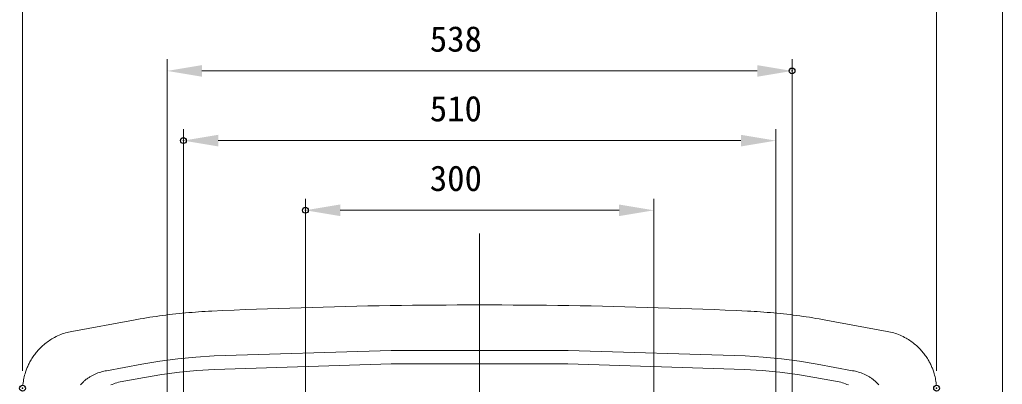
# Model space of a CAD drawing. Units: millimetres on the paper. Extents: x -203 to 203, y -143 to 143.
# Drawn here: x -149.6 to -65, y 14 to 45.4 of the extents above; entities that cross this region are included whole.
import ezdxf
from ezdxf.enums import TextEntityAlignment as Align

# ---------------------------------------------------------------- set-up
doc = ezdxf.new("R2010")
doc.units = ezdxf.units.MM
doc.header["$PDMODE"] = 32
doc.header["$PDSIZE"] = 0.5
for name, color, linetype, lineweight in [('0-1_DIMENSION_LINES$02_DIMENSI', 7, 'Continuous', 20), ('0-3_DIMENSION_LINES$03_LINES', 7, 'Continuous', 18), ('0-5_DIMENSION_LINES$01_CENTER_', 7, 'Continuous', 20), ('0-6_DIMENSION_LINES$04_SUB_LIN', 4, 'Continuous', 18)]:
    doc.layers.add(name, color=color, linetype=linetype, lineweight=lineweight)
doc.layers.add('0-2_DEFPOINTS', color=7, linetype='Continuous')
doc.styles.add('ＭＳ ゴシック', font='')
doc.styles.get('ＭＳ ゴシック').set_extended_font_data('MS Gothic')

# ---------------------------------------------------------------- blocks, each defined once
blk = doc.blocks.new('D24')
at = {"layer": '0-1_DIMENSION_LINES$02_DIMENSI'}
for p, q in [((1763.1, 1034.2), (1763.1, 1072)), ((1816.9, 1034.2), (1816.9, 1072)), ((1766.1, 1071), (1813.9, 1071))]:
    blk.add_line(p, q, dxfattribs=at)
for points in [[(1766.1, 1071.5), (1766.1, 1070.5), (1763.1, 1071)], [(1813.9, 1070.5), (1813.9, 1071.5), (1816.9, 1071)]]:
    blk.add_solid(points, dxfattribs=at)
at = {"layer": '0-2_DEFPOINTS'}
for p in [(1816.9, 1071), (1763.1, 1032.7), (1816.9, 1032.7)]:
    blk.add_point(p, dxfattribs=at)
at = {"layer": '0-1_DIMENSION_LINES$02_DIMENSI', "style": 'ＭＳ ゴシック'}
blk.add_text('538', height=2.199, dxfattribs=at).set_placement((1785.714, 1072), align=Align.BOTTOM_LEFT)
blk = doc.blocks.new('D25')
at = {"layer": '0-1_DIMENSION_LINES$02_DIMENSI'}
for p, q in [((1750.653, 1045.18), (1750.653, 1078)), ((1829.338, 1045.18), (1829.338, 1078)), ((1826.338, 1077), (1753.653, 1077))]:
    blk.add_line(p, q, dxfattribs=at)
for points in [[(1753.653, 1077.5), (1753.653, 1076.5), (1750.653, 1077)], [(1826.338, 1076.5), (1826.338, 1077.5), (1829.338, 1077)]]:
    blk.add_solid(points, dxfattribs=at)
at = {"layer": '0-2_DEFPOINTS'}
for p in [(1750.653, 1077), (1750.653, 1043.68), (1829.338, 1043.68)]:
    blk.add_point(p, dxfattribs=at)
at = {"layer": '0-1_DIMENSION_LINES$02_DIMENSI', "style": 'ＭＳ ゴシック'}
blk.add_text('790', height=2.199, dxfattribs=at).set_placement((1785.71, 1078), align=Align.BOTTOM_LEFT)
blk = doc.blocks.new('D34')
at = {"layer": '0-1_DIMENSION_LINES$02_DIMENSI'}
for p, q in [((1764.498, 1032.7), (1764.498, 1066)), ((1815.498, 1032.7), (1815.498, 1066)), ((1812.499, 1065), (1767.498, 1065))]:
    blk.add_line(p, q, dxfattribs=at)
for points in [[(1767.498, 1065.5), (1767.498, 1064.5), (1764.498, 1065)], [(1812.499, 1064.5), (1812.499, 1065.5), (1815.498, 1065)]]:
    blk.add_solid(points, dxfattribs=at)
at = {"layer": '0-2_DEFPOINTS'}
for p in [(1764.498, 1065), (1764.498, 1031.2), (1815.498, 1031.2)]:
    blk.add_point(p, dxfattribs=at)
at = {"layer": '0-1_DIMENSION_LINES$02_DIMENSI', "style": 'ＭＳ ゴシック'}
blk.add_text('510', height=2.199, dxfattribs=at).set_placement((1785.713, 1066), align=Align.BOTTOM_LEFT)
blk = doc.blocks.new('D35')
at = {"layer": '0-1_DIMENSION_LINES$02_DIMENSI'}
for p, q in [((1775, 1029.2), (1775, 1060)), ((1805, 1029.2), (1805, 1060)), ((1802, 1059), (1778, 1059))]:
    blk.add_line(p, q, dxfattribs=at)
for points in [[(1778, 1059.5), (1778, 1058.5), (1775, 1059)], [(1802, 1058.5), (1802, 1059.5), (1805, 1059)]]:
    blk.add_solid(points, dxfattribs=at)
at = {"layer": '0-2_DEFPOINTS'}
for p in [(1775, 1059), (1775, 1027.7), (1805, 1027.7)]:
    blk.add_point(p, dxfattribs=at)
at = {"layer": '0-1_DIMENSION_LINES$02_DIMENSI', "style": 'ＭＳ ゴシック'}
blk.add_text('300', height=2.199, dxfattribs=at).set_placement((1785.714, 1060), align=Align.BOTTOM_LEFT)

msp = doc.modelspace()

# ---------------------------------------------------------------- linework, layer by layer
at = {"layer": '0-3_DIMENSION_LINES$03_LINES'}
for p, q in [((-65, -108), (-65, 132)), ((-145.098, 18.575), (-139.793, 19.55)), ((-80.207, 19.55), (-74.902, 18.575))]:
    msp.add_line(p, q, dxfattribs=at)
for centre, radius, start, end in [((-130.759, -29.543), 49.916, 92.64044, 95.23604), ((-110.003, -479.576), 500.428, 90.88003, 92.64067), ((-110, -479.686), 500.538, 89.11987, 90.88013), ((-109.997, -479.576), 500.428, 87.35933, 89.11997), ((-89.241, -29.543), 49.916, 84.76396, 87.35956), ((-130.742, -29.723), 50.098, 97.82216, 100.40834), ((-130.744, -29.711), 50.086, 95.23572, 97.82248), ((-89.256, -29.711), 50.086, 82.17752, 84.76428), ((-89.258, -29.723), 50.098, 79.59166, 82.17784), ((-144.158, 13.476), 5.185, 119.54487, 124.93127), ((-144.174, 13.503), 5.154, 113.13915, 119.54487), ((-144.148, 13.448), 5.215, 106.82724, 113.1554), ((-144.152, 13.463), 5.199, 100.48158, 106.83122), ((-75.848, 13.463), 5.199, 73.16878, 79.51842), ((-75.852, 13.448), 5.215, 66.8446, 73.17276), ((-75.835, 13.486), 5.173, 60.46698, 66.84901), ((-75.83, 13.495), 5.163, 55.05688, 60.46698), ((-144.183, 13.5), 5.15, 135.7026, 140.61807), ((-144.18, 13.497), 5.155, 130.28402, 135.7026), ((-144.149, 13.462), 5.202, 124.92841, 130.29691), ((-75.851, 13.462), 5.202, 49.70309, 55.07159), ((-75.833, 13.483), 5.174, 44.30744, 49.70594), ((-75.801, 13.514), 5.13, 39.3719, 44.30744), ((-144.14, 13.466), 5.206, 145.48514, 150.34583), ((-144.149, 13.472), 5.195, 140.61616, 145.48725), ((-75.851, 13.472), 5.195, 34.51275, 39.38384), ((-75.86, 13.466), 5.206, 29.65417, 34.51486), ((-144.19, 13.491), 5.15, 158.30423, 162.30066), ((-144.171, 13.483), 5.17, 154.32594, 158.30518), ((-144.17, 13.483), 5.171, 150.34753, 154.32697), ((-75.829, 13.483), 5.171, 25.67303, 29.65247), ((-75.829, 13.483), 5.17, 21.69482, 25.67406), ((-75.81, 13.491), 5.15, 17.69934, 21.69577), ((-144.119, 13.47), 5.224, 168.17765, 174.0332), ((-144.134, 13.473), 5.209, 162.30726, 168.18121), ((-75.866, 13.473), 5.209, 11.81879, 17.69274), ((-75.881, 13.47), 5.224, 5.9668, 11.82235)]:
    msp.add_arc(centre, radius, start, end, dxfattribs=at)
at = {"layer": '0-5_DIMENSION_LINES$01_CENTER_'}
msp.add_line((-110.002, -38), (-110.002, 27), dxfattribs=at)
at = {"layer": '0-6_DIMENSION_LINES$04_SUB_LIN'}
for p, q in [((-117.624, 16.924), (-132.862, 16.456)), ((-102.379, 16.924), (-117.624, 16.924)), ((-87.141, 16.456), (-102.379, 16.924)), ((-135.977, 16.206), (-137.527, 16.002)), ((-134.421, 16.357), (-135.977, 16.206)), ((-132.862, 16.456), (-134.421, 16.357)), ((-85.582, 16.357), (-87.141, 16.456)), ((-84.026, 16.206), (-85.582, 16.357)), ((-82.476, 16.002), (-84.026, 16.206)), ((-139.068, 15.746), (-142.109, 15.187)), ((-137.527, 16.002), (-139.068, 15.746)), ((-132.809, 15.306), (-134.33, 15.21)), ((-117.606, 15.773), (-132.809, 15.306)), ((-102.397, 15.773), (-117.606, 15.773)), ((-87.194, 15.306), (-102.397, 15.773)), ((-85.674, 15.21), (-87.194, 15.306)), ((-80.935, 15.746), (-82.476, 16.002)), ((-77.894, 15.187), (-80.935, 15.746)), ((-143.917, 14.399), (-143.975, 14.351)), ((-143.859, 14.445), (-143.917, 14.399)), ((-143.799, 14.489), (-143.859, 14.445)), ((-143.739, 14.533), (-143.799, 14.489)), ((-143.678, 14.575), (-143.739, 14.533)), ((-143.616, 14.617), (-143.678, 14.575)), ((-143.553, 14.656), (-143.616, 14.617)), ((-143.442, 14.722), (-143.553, 14.656)), ((-143.329, 14.785), (-143.442, 14.722)), ((-143.214, 14.843), (-143.329, 14.785)), ((-143.097, 14.897), (-143.214, 14.843)), ((-142.978, 14.947), (-143.097, 14.897)), ((-142.858, 14.994), (-142.978, 14.947)), ((-142.736, 15.036), (-142.858, 14.994)), ((-142.612, 15.074), (-142.736, 15.036)), ((-142.488, 15.109), (-142.612, 15.074)), ((-142.362, 15.139), (-142.488, 15.109)), ((-142.236, 15.165), (-142.362, 15.139)), ((-142.109, 15.187), (-142.236, 15.165)), ((-138.86, 14.614), (-140.958, 14.228)), ((-137.357, 14.864), (-138.86, 14.614)), ((-135.846, 15.063), (-137.357, 14.864)), ((-134.33, 15.21), (-135.846, 15.063)), ((-84.157, 15.063), (-85.674, 15.21)), ((-82.646, 14.864), (-84.157, 15.063)), ((-81.143, 14.614), (-82.646, 14.864)), ((-79.045, 14.228), (-81.143, 14.614)), ((-77.767, 15.165), (-77.894, 15.187)), ((-77.641, 15.139), (-77.767, 15.165)), ((-77.515, 15.109), (-77.641, 15.139)), ((-77.391, 15.074), (-77.515, 15.109)), ((-77.267, 15.036), (-77.391, 15.074)), ((-77.146, 14.994), (-77.267, 15.036)), ((-77.025, 14.947), (-77.146, 14.994)), ((-76.906, 14.897), (-77.025, 14.947)), ((-76.789, 14.843), (-76.906, 14.897)), ((-76.674, 14.785), (-76.789, 14.843)), ((-76.561, 14.722), (-76.674, 14.785)), ((-76.45, 14.656), (-76.561, 14.722)), ((-76.387, 14.617), (-76.45, 14.656)), ((-76.325, 14.575), (-76.387, 14.617)), ((-76.264, 14.533), (-76.325, 14.575)), ((-76.204, 14.489), (-76.264, 14.533)), ((-76.144, 14.445), (-76.204, 14.489)), ((-76.086, 14.399), (-76.144, 14.445)), ((-76.029, 14.351), (-76.086, 14.399)), ((-144.305, 14.036), (-144.363, 13.972)), ((-144.247, 14.098), (-144.305, 14.036)), ((-144.194, 14.151), (-144.247, 14.098)), ((-144.141, 14.203), (-144.194, 14.151)), ((-144.086, 14.253), (-144.141, 14.203)), ((-144.031, 14.303), (-144.086, 14.253)), ((-143.975, 14.351), (-144.031, 14.303)), ((-141.623, 14.014), (-141.75, 13.958)), ((-141.493, 14.066), (-141.623, 14.014)), ((-141.361, 14.113), (-141.493, 14.066)), ((-141.228, 14.156), (-141.361, 14.113)), ((-141.094, 14.195), (-141.228, 14.156)), ((-140.958, 14.228), (-141.094, 14.195)), ((-78.909, 14.195), (-79.045, 14.228)), ((-78.775, 14.156), (-78.909, 14.195)), ((-78.642, 14.113), (-78.775, 14.156)), ((-78.51, 14.066), (-78.642, 14.113)), ((-78.38, 14.014), (-78.51, 14.066)), ((-78.253, 13.958), (-78.38, 14.014)), ((-75.972, 14.303), (-76.029, 14.351)), ((-75.917, 14.253), (-75.972, 14.303)), ((-75.862, 14.203), (-75.917, 14.253)), ((-75.809, 14.151), (-75.862, 14.203)), ((-75.756, 14.098), (-75.809, 14.151)), ((-75.698, 14.036), (-75.756, 14.098)), ((-75.64, 13.972), (-75.698, 14.036))]:
    msp.add_line(p, q, dxfattribs=at)

# ---------------------------------------------------------------- block references
at = {"layer": '0-1_DIMENSION_LINES$02_DIMENSI'}
for name in ['D25', 'D24', 'D34', 'D35']:
    msp.add_blockref(name, (-1900, -1030), dxfattribs=at)

doc.saveas('drawing.dxf')
